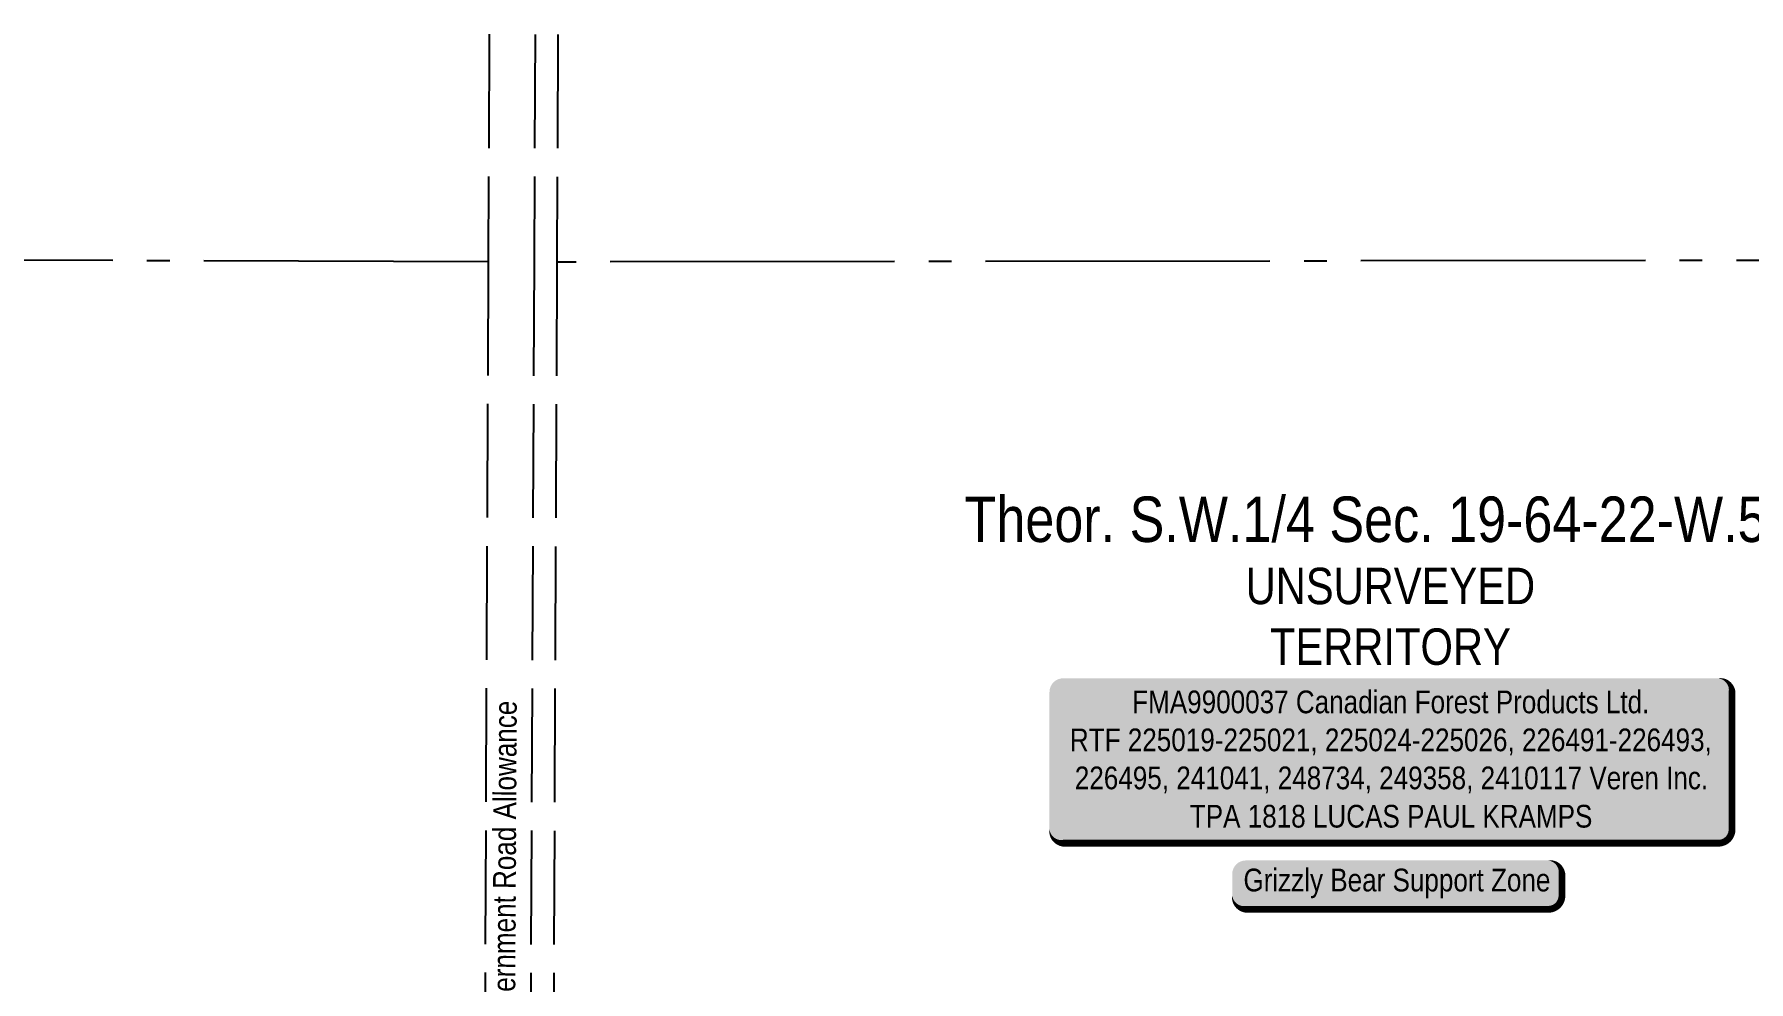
# Model space of a CAD drawing. Extents: x 473254 to 483871, y 6040471 to 6049084.
# Drawn here: x 478525 to 479278, y 6044718 to 6045134 of the extents above; entities that cross this region are included whole.
import ezdxf
from ezdxf.enums import TextEntityAlignment as Align

# ---------------------------------------------------------------- set-up
doc = ezdxf.new("R2010")
doc.units = 0
doc.header["$LTSCALE"] = 5
doc.linetypes.add('foc-QUARTERLINE', pattern=[33, 25, -3, 2, -3])
doc.linetypes.add('foc-UNSURVEYED', pattern=[12.5, 10, -2.5])
for name, color, linetype in [('AS-WILDLIFE-BLOCK', 131, 'Continuous'), ('C-SYMBOL', 7, 'Continuous'), ('L-QSEC', 8, 'foc-QUARTERLINE'), ('L-ROAD-T', 7, 'Continuous'), ('L-SECLBL', 7, 'Continuous'), ('L-UNS-T', 3, 'Continuous'), ('L-USEC', 7, 'foc-UNSURVEYED')]:
    doc.layers.add(name, color=color, linetype=linetype)
doc.styles.add('175L', font='ARIALN.TTF', dxfattribs={"height": 20})
doc.styles.add('80', font='ARIALN.TTF', dxfattribs={"height": 10})
doc.styles.add('80L', font='ARIALN.TTF', dxfattribs={"height": 10})

# ---------------------------------------------------------------- blocks, each defined once
blk = doc.blocks.new('*U386')
h = blk.add_hatch(color=255)
edge = h.paths.add_edge_path()
edge.add_line((-144, -37), (144, -37))
edge.add_arc((144, -31), 6, 270, 360)
edge.add_line((150, -31), (150, 29.5))
edge.add_arc((144, 29.5), 6, 0, 90)
edge.add_line((144, 35.5), (-144, 35.5))
edge.add_arc((-144, 29.5), 6, 90, 180)
edge.add_line((-150, 29.5), (-150, -31))
edge.add_arc((-144, -31), 6, 180, 270)
at = {"color": 44, "flags": 128}
blk.add_lwpolyline([(-144, -37, 3, 3, 0), (144, -37, 3, 3, 0.414214), (150, -31, 3, 3, 0), (150, 29.5, 3, 0, 0.414214), (144, 35.5, 0, 0, 0), (-144, 35.5, 0, 0, 0.414214), (-150, 29.5, 0, 0, 0), (-150, -31, 0, 3, 0.414214)], format="xyseb", close=True, dxfattribs=at)
at = {"color": 44, "style": '80'}
blk.add_attdef('ENTER_TEXT_001', (-35.99, -5), '', height=10, dxfattribs=at)
blk = doc.blocks.new('*U373')
h = blk.add_hatch(color=255)
edge = h.paths.add_edge_path()
edge.add_line((-66.5, -11.5), (66.5, -11.5))
edge.add_arc((66.5, -5.5), 6, 270, 360)
edge.add_line((72.5, -5.5), (72.5, 4))
edge.add_arc((66.5, 4), 6, 0, 90)
edge.add_line((66.5, 10), (-66.5, 10))
edge.add_arc((-66.5, 4), 6, 90, 180)
edge.add_line((-72.5, 4), (-72.5, -5.5))
edge.add_arc((-66.5, -5.5), 6, 180, 270)
at = {"color": 131, "flags": 128}
blk.add_lwpolyline([(-66.5, -11.5, 3, 3, 0), (66.5, -11.5, 3, 3, 0.414214), (72.5, -5.5, 3, 3, 0), (72.5, 4, 3, 0, 0.414214), (66.5, 10, 0, 0, 0), (-66.5, 10, 0, 0, 0.414214), (-72.5, 4, 0, 0, 0), (-72.5, -5.5, 0, 3, 0.414214)], format="xyseb", close=True, dxfattribs=at)
at = {"color": 131, "style": '80'}
blk.add_attdef('ENTER_TEXT_001', (-35.99, -5), '', height=10, dxfattribs=at)

msp = doc.modelspace()

# ---------------------------------------------------------------- linework, layer by layer
at = {"layer": 'L-QSEC'}
msp.add_line((478724.228, 6045034.46), (477953.546, 6045036.701), dxfattribs=at)
at = {"layer": 'L-QSEC', "flags": 128}
msp.add_lwpolyline([(479562.793, 6045035.417), (479562.793, 6045035.417), (478754.408, 6045034.322)], dxfattribs=at)
at = {"layer": 'L-USEC'}
for p, q in [((478724.686, 6045134.46), (478724.228, 6045034.46)), ((478744.802, 6045134.372), (478744.345, 6045034.368)), ((478754.866, 6045134.328), (478754.408, 6045034.322)), ((478724.228, 6045034.46), (478720.553, 6044231.55)), ((478744.345, 6045034.368), (478740.67, 6044231.458)), ((478754.408, 6045034.322), (478750.733, 6044231.412))]:
    msp.add_line(p, q, dxfattribs=at)

# ---------------------------------------------------------------- block references
at = {"layer": 'AS-WILDLIFE-BLOCK'}
ref = msp.add_blockref('*U373', (479123.679, 6044761.274), dxfattribs=dict(at, xscale=0.999473000000011, yscale=0.999473000000011, zscale=0.999473000000011))
ref.add_attrib('ENTER_TEXT_001', 'Grizzly Bear Support Zone', (479056.15, 6044757.657), dxfattribs={"layer": '0', "color": 131, "height": 9.99473, "style": '80'})
at = {"layer": 'L-SECLBL'}
ref = msp.add_blockref('*U386', (479120.9, 6044815.842), dxfattribs=at)
ref.add_attrib('ENTER_TEXT_001', 'FMA9900037 Canadian Forest Products Ltd.', (479007.234, 6044835.968), dxfattribs={"layer": '0', "color": 44, "height": 10, "style": '80'})
ref.add_attrib('ENTER_TEXT_002', 'RTF 225019-225021, 225024-225026, 226491-226493,', (478979.873, 6044819.261), dxfattribs={"layer": '0', "color": 44, "height": 10, "style": '80'})
ref.add_attrib('ENTER_TEXT_003', '226495, 241041, 248734, 249358, 2410117 Veren Inc.', (478982.032, 6044802.553), dxfattribs={"layer": '0', "color": 44, "height": 10, "style": '80'})
ref.add_attrib('ENTER_TEXT_004', 'TPA 1818 LUCAS PAUL KRAMPS', (479032.564, 6044785.709), dxfattribs={"layer": '0', "color": 44, "height": 10, "style": '80'})

# ---------------------------------------------------------------- texts
at = {"layer": 'C-SYMBOL', "color": 3, "style": '175L'}
msp.add_text('Theor. S.W.1/4 Sec. 19-64-22-W.5M.', height=19.9895, dxfattribs=at).set_placement((479122.546, 6044905.262), align=Align.BOTTOM_CENTER)
at = {"layer": 'L-ROAD-T', "style": '80L'}
msp.add_text('Theoretic Government Road Allowance', height=10, rotation=89.697783, dxfattribs=at).set_placement((478731.222, 6044741.535), align=Align.MIDDLE_CENTER)
at = {"layer": 'L-UNS-T', "color": 3, "insert": (479120.73, 6044878.478), "char_height": 16, "attachment_point": 5, "style": '80L'}
msp.add_mtext_dynamic_manual_height_columns('UNSURVEYED TERRITORY', width=126.41375, gutter_width=47.5, heights=[0], dxfattribs=at)

doc.saveas('drawing.dxf')
